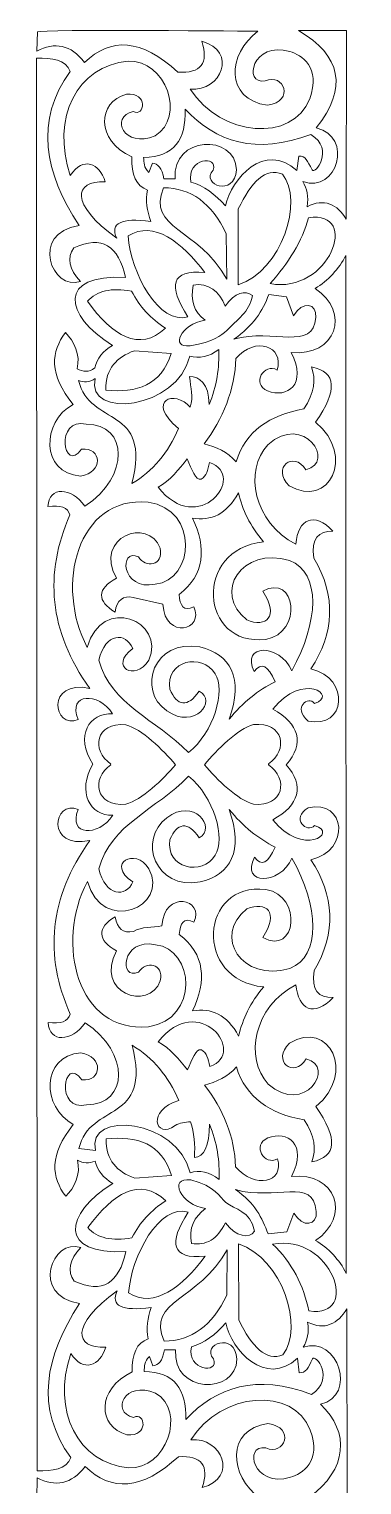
# Model space of a CAD drawing. Header units: centimetres. Extents: x -1.4 to 1.5, y -21.3 to 18.9.
# Drawn here: x -1.39 to 1.46, y 6.43 to 18.89 of the extents above; entities that cross this region are included whole.
import ezdxf

# ---------------------------------------------------------------- set-up
doc = ezdxf.new("R2010")
doc.units = ezdxf.units.CM
doc.header["$MEASUREMENT"] = 0
doc.layers.add('Layer 1', color=7, linetype='Continuous')

msp = doc.modelspace()

# ---------------------------------------------------------------- linework, layer by layer
at = {"layer": 'Layer 1', "color": 242, "lineweight": 9}
for points, knots in [([(-1.31717, 18.86797), (-1.31717, 18.86797), (-1.324, 18.70393), (-1.324, 18.70393), (-1.324, 18.70393), (-1.17093, 18.78436), (-1.03127, 18.76143), (-0.9152, 18.60691), (-0.9152, 18.60691), (-0.69125, 18.82458), (-0.42791, 18.81293), (-0.11709, 18.52366), (-0.11709, 18.52366), (0.08088, 18.51272), (0.1489, 18.60091), (0.08697, 18.78824), (0.08697, 18.78824), (0.39795, 18.70569), (0.25578, 18.35432), (-0.01031, 18.37972), (-0.01031, 18.37972), (0.24835, 17.96733), (0.86818, 17.91899), (1.01053, 18.29682), (1.01053, 18.29682), (1.11008, 18.56634), (0.93927, 18.67218), (0.84095, 18.7011), (0.84095, 18.7011), (0.5232, 18.79529), (0.43392, 18.41535), (0.62998, 18.44957), (0.62998, 18.44957), (0.7908, 18.52083), (0.88834, 18.27354), (0.64863, 18.24073), (0.64863, 18.24073), (0.28506, 18.29188), (0.30541, 18.68064), (0.56836, 18.87432), (0.56836, 18.87432), (0.56836, 18.87432), (-1.31615, 18.89266), (-1.31717, 18.86797)], [0, 0, 0, 0, 0.08333333, 0.08333333, 0.08333333, 0.08333333, 0.16666667, 0.16666667, 0.16666667, 0.16666667, 0.25, 0.25, 0.25, 0.25, 0.33333333, 0.33333333, 0.33333333, 0.33333333, 0.41666667, 0.41666667, 0.41666667, 0.41666667, 0.5, 0.5, 0.5, 0.5, 0.58333333, 0.58333333, 0.58333333, 0.58333333, 0.66666667, 0.66666667, 0.66666667, 0.66666667, 0.75, 0.75, 0.75, 0.75, 0.83333333, 0.83333333, 0.83333333, 0.83333333, 1, 1, 1, 1]), ([(0.91601, 18.87996), (1.27773, 18.66724), (1.34064, 18.39066), (1.06736, 18.04635), (1.06736, 18.04635), (1.38686, 17.97403), (1.25058, 17.48437), (0.95125, 17.58703), (0.95125, 17.58703), (0.98781, 17.52635), (1.00295, 17.46215), (0.98913, 17.37148), (0.98913, 17.37148), (1.13307, 17.44945), (1.24991, 17.38948), (1.32336, 17.266), (1.32336, 17.266), (1.32336, 17.266), (1.32494, 18.88031), (1.32494, 18.88031), (1.32494, 18.88031), (1.32494, 18.88031), (0.91601, 18.87996), (0.91601, 18.87996)], [0, 0, 0, 0, 0.14285714, 0.14285714, 0.14285714, 0.14285714, 0.28571429, 0.28571429, 0.28571429, 0.28571429, 0.42857143, 0.42857143, 0.42857143, 0.42857143, 0.57142857, 0.57142857, 0.57142857, 0.57142857, 0.71428571, 0.71428571, 0.71428571, 0.71428571, 1, 1, 1, 1]), ([(-1.32308, 12.60694), (-1.32308, 12.60694), (-1.32478, 18.64431), (-1.32478, 18.64431), (-1.32478, 18.64431), (-1.19481, 18.64466), (-1.07636, 18.63196), (-1.03736, 18.53106), (-1.03736, 18.53106), (-1.34284, 18.10773), (-1.2607, 17.66535), (-0.96129, 17.21203), (-0.96129, 17.21203), (-1.38876, 17.14324), (-1.19258, 16.64582), (-0.94984, 16.7319), (-0.94984, 16.7319), (-1.04936, 16.83773), (-1.06828, 16.93333), (-1.00653, 17.01906), (-1.00653, 17.01906), (-0.76561, 17.1323), (-0.62385, 17.03599), (-0.5642, 16.76612), (-0.5642, 16.76612), (-1.14483, 16.79928), (-1.0954, 16.44368), (-0.67728, 16.18389), (-0.67728, 16.18389), (-0.75546, 16.13729), (-0.80943, 16.06952), (-0.82685, 15.99262), (-0.82685, 15.99262), (-0.87755, 15.95116), (-0.92825, 15.95699), (-0.97896, 15.98429), (-0.97896, 15.98429), (-0.94762, 16.10032), (-1.00371, 16.22287), (-1.07802, 16.29343), (-1.07802, 16.29343), (-1.20214, 16.13203), (-1.22222, 15.93924), (-1.01363, 15.67727), (-1.01363, 15.67727), (-1.28287, 15.5352), (-1.29337, 15.09197), (-0.94911, 15.06488), (-0.94911, 15.06488), (-0.75271, 15.0937), (-0.76484, 15.31564), (-0.94164, 15.29553), (-0.94164, 15.29553), (-1.09682, 15.07624), (-1.17198, 15.57263), (-0.90002, 15.511), (-0.90002, 15.511), (-0.54095, 15.50741), (-0.52568, 15.06135), (-0.91116, 14.80788), (-0.91116, 14.80788), (-1.02932, 14.97207), (-1.21776, 14.98134), (-1.22863, 14.804), (-1.22863, 14.804), (-1.12029, 14.82041), (-1.05724, 14.79656), (-1.03963, 14.73232), (-1.03963, 14.73232), (-1.26104, 14.23204), (-1.22203, 13.7366), (-0.86892, 13.24684), (-0.86892, 13.24684), (-1.25157, 13.32876), (-1.18274, 12.8881), (-0.96966, 12.98011), (-0.96966, 12.98011), (-1.06164, 13.20934), (-0.79689, 13.21827), (-0.67462, 13.03059), (-0.67462, 13.03059), (-0.87194, 13.03976), (-1.00347, 12.84273), (-0.84299, 12.59833), (-0.84299, 12.59833), (-0.98301, 12.36331), (-0.86605, 12.15185), (-0.67422, 12.16099), (-0.67422, 12.16099), (-0.79645, 11.97317), (-1.06114, 11.98185), (-0.96937, 12.21116), (-0.96937, 12.21116), (-1.18251, 12.30302), (-1.25096, 11.86229), (-0.86838, 11.94456), (-0.86838, 11.94456), (-1.22111, 11.45438), (-1.25962, 10.95897), (-1.03784, 10.45891), (-1.03784, 10.45891), (-1.05544, 10.39474), (-1.11847, 10.37071), (-1.22681, 10.38701), (-1.22681, 10.38701), (-1.21576, 10.20974), (-1.02733, 10.21923), (-0.90927, 10.38345), (-0.90927, 10.38345), (-0.52368, 10.1303), (-0.53855, 9.68424), (-0.89761, 9.68036), (-0.89761, 9.68036), (-1.1695, 9.61849), (-1.09474, 10.11499), (-0.93937, 9.89573), (-0.93937, 9.89573), (-0.76255, 9.87573), (-0.75064, 10.09777), (-0.947, 10.12642), (-0.947, 10.12642), (-1.29135, 10.09908), (-1.28049, 9.65581), (-1.01108, 9.51399), (-1.01108, 9.51399), (-1.21941, 9.25184), (-1.1992, 9.05898), (-1.07502, 8.89776), (-1.07502, 8.89776), (-1.00066, 8.96846), (-0.94463, 9.09101), (-0.9762, 9.20704), (-0.9762, 9.20704), (-0.92692, 9.17991), (-0.87621, 9.17716), (-0.8241, 9.19879), (-0.8241, 9.19879), (-0.80648, 9.12188), (-0.75248, 9.05418), (-0.67436, 9.00762), (-0.67436, 9.00762), (-1.09215, 8.74748), (-1.14133, 8.3917), (-0.56069, 8.4256), (-0.56069, 8.4256), (-0.62017, 8.15559), (-0.76186, 8.05914), (-1.00291, 8.1721), (-1.00291, 8.1721), (-1.06464, 8.25768), (-1.04582, 8.35346), (-0.94638, 8.45943), (-0.94638, 8.45943), (-1.18919, 8.54534), (-1.38496, 8.04785), (-0.95742, 7.9793), (-0.95742, 7.9793), (-1.25651, 7.52577), (-1.33827, 7.08314), (-1.03251, 6.66009), (-1.03251, 6.66009), (-1.07129, 6.55899), (-1.18977, 6.54643), (-1.31977, 6.54657), (-1.31977, 6.54657), (-1.31977, 6.54657), (-1.32308, 12.60694), (-1.32308, 12.60694)], [0, 0, 0, 0, 0.02325581, 0.02325581, 0.02325581, 0.02325581, 0.04651163, 0.04651163, 0.04651163, 0.04651163, 0.06976744, 0.06976744, 0.06976744, 0.06976744, 0.09302326, 0.09302326, 0.09302326, 0.09302326, 0.11627907, 0.11627907, 0.11627907, 0.11627907, 0.13953488, 0.13953488, 0.13953488, 0.13953488, 0.1627907, 0.1627907, 0.1627907, 0.1627907, 0.18604651, 0.18604651, 0.18604651, 0.18604651, 0.20930233, 0.20930233, 0.20930233, 0.20930233, 0.23255814, 0.23255814, 0.23255814, 0.23255814, 0.25581395, 0.25581395, 0.25581395, 0.25581395, 0.27906977, 0.27906977, 0.27906977, 0.27906977, 0.30232558, 0.30232558, 0.30232558, 0.30232558, 0.3255814, 0.3255814, 0.3255814, 0.3255814, 0.34883721, 0.34883721, 0.34883721, 0.34883721, 0.37209302, 0.37209302, 0.37209302, 0.37209302, 0.39534884, 0.39534884, 0.39534884, 0.39534884, 0.41860465, 0.41860465, 0.41860465, 0.41860465, 0.44186047, 0.44186047, 0.44186047, 0.44186047, 0.46511628, 0.46511628, 0.46511628, 0.46511628, 0.48837209, 0.48837209, 0.48837209, 0.48837209, 0.51162791, 0.51162791, 0.51162791, 0.51162791, 0.53488372, 0.53488372, 0.53488372, 0.53488372, 0.55813953, 0.55813953, 0.55813953, 0.55813953, 0.58139535, 0.58139535, 0.58139535, 0.58139535, 0.60465116, 0.60465116, 0.60465116, 0.60465116, 0.62790698, 0.62790698, 0.62790698, 0.62790698, 0.65116279, 0.65116279, 0.65116279, 0.65116279, 0.6744186, 0.6744186, 0.6744186, 0.6744186, 0.69767442, 0.69767442, 0.69767442, 0.69767442, 0.72093023, 0.72093023, 0.72093023, 0.72093023, 0.74418605, 0.74418605, 0.74418605, 0.74418605, 0.76744186, 0.76744186, 0.76744186, 0.76744186, 0.79069767, 0.79069767, 0.79069767, 0.79069767, 0.81395349, 0.81395349, 0.81395349, 0.81395349, 0.8372093, 0.8372093, 0.8372093, 0.8372093, 0.86046512, 0.86046512, 0.86046512, 0.86046512, 0.88372093, 0.88372093, 0.88372093, 0.88372093, 0.90697674, 0.90697674, 0.90697674, 0.90697674, 0.93023256, 0.93023256, 0.93023256, 0.93023256, 0.95348837, 0.95348837, 0.95348837, 0.95348837, 1, 1, 1, 1]), ([(-0.50053, 18.18746), (-0.69835, 18.14089), (-0.58109, 17.86714), (-0.31145, 17.97967), (-0.31145, 17.97967), (-0.04736, 18.13489), (-0.21931, 18.63619), (-0.5423, 18.6182), (-0.5423, 18.6182), (-0.98013, 18.57869), (-1.20173, 18.13207), (-1.03704, 17.63889), (-1.03704, 17.63889), (-0.92749, 17.80681), (-0.78639, 17.74366), (-0.73846, 17.58633), (-0.73846, 17.58633), (-1.00491, 17.59303), (-1.04644, 17.39935), (-0.63989, 17.10231), (-0.63989, 17.10231), (-0.69922, 17.23108), (-0.60219, 17.27906), (-0.34896, 17.24625), (-0.34896, 17.24625), (-0.37991, 17.33585), (-0.395, 17.42511), (-0.37553, 17.51471), (-0.37553, 17.51471), (-0.47125, 17.54858), (-0.5167, 17.64312), (-0.51161, 17.79799), (-0.51161, 17.79799), (-0.8211, 17.94087), (-0.80731, 18.2686), (-0.55728, 18.33492), (-0.55728, 18.33492), (-0.3681, 18.35644), (-0.39817, 18.13454), (-0.50053, 18.18746)], [0, 0, 0, 0, 0.09090909, 0.09090909, 0.09090909, 0.09090909, 0.18181818, 0.18181818, 0.18181818, 0.18181818, 0.27272727, 0.27272727, 0.27272727, 0.27272727, 0.36363636, 0.36363636, 0.36363636, 0.36363636, 0.45454545, 0.45454545, 0.45454545, 0.45454545, 0.54545455, 0.54545455, 0.54545455, 0.54545455, 0.63636364, 0.63636364, 0.63636364, 0.63636364, 0.72727273, 0.72727273, 0.72727273, 0.72727273, 0.81818182, 0.81818182, 0.81818182, 0.81818182, 1, 1, 1, 1]), ([(-0.0545, 18.20651), (-0.0456, 17.94651), (-0.15218, 17.79552), (-0.40962, 17.79411), (-0.40962, 17.79411), (-0.40532, 17.75143), (-0.41162, 17.70874), (-0.36423, 17.66605), (-0.36423, 17.66605), (-0.36423, 17.66605), (-0.33409, 17.74508), (-0.33409, 17.74508), (-0.33409, 17.74508), (-0.288, 17.73978), (-0.25145, 17.70556), (-0.2357, 17.60926), (-0.2357, 17.60926), (-0.2357, 17.60926), (-0.14111, 17.60926), (-0.14111, 17.60926), (-0.14111, 17.60926), (-0.16808, 17.9832), (0.37428, 17.99766), (0.38427, 17.68898), (0.38427, 17.68898), (0.36959, 17.4498), (0.07491, 17.56093), (0.1838, 17.68475), (0.1838, 17.68475), (0.23669, 17.81951), (-0.04804, 17.78741), (-0.00514, 17.5828), (-0.00514, 17.5828), (0.10385, 17.55211), (0.201, 17.47979), (0.28979, 17.37889), (0.28979, 17.37889), (0.33882, 17.61208), (0.62595, 17.93452), (0.90209, 17.68158), (0.90209, 17.68158), (0.90209, 17.68158), (0.91714, 17.80611), (0.91714, 17.80611), (0.91714, 17.80611), (0.97772, 17.80822), (0.99038, 17.76624), (1.03076, 17.68793), (1.03076, 17.68793), (1.05595, 17.63889), (1.22709, 17.86114), (1.02136, 17.99131), (1.02136, 17.99131), (0.55179, 17.8121), (0.20766, 17.92605), (-0.0545, 18.20651)], [0, 0, 0, 0, 0.06666667, 0.06666667, 0.06666667, 0.06666667, 0.13333333, 0.13333333, 0.13333333, 0.13333333, 0.2, 0.2, 0.2, 0.2, 0.26666667, 0.26666667, 0.26666667, 0.26666667, 0.33333333, 0.33333333, 0.33333333, 0.33333333, 0.4, 0.4, 0.4, 0.4, 0.46666667, 0.46666667, 0.46666667, 0.46666667, 0.53333333, 0.53333333, 0.53333333, 0.53333333, 0.6, 0.6, 0.6, 0.6, 0.66666667, 0.66666667, 0.66666667, 0.66666667, 0.73333333, 0.73333333, 0.73333333, 0.73333333, 0.8, 0.8, 0.8, 0.8, 0.86666667, 0.86666667, 0.86666667, 0.86666667, 1, 1, 1, 1]), ([(0.39948, 17.35243), (0.51164, 17.58456), (0.63478, 17.71156), (0.77736, 17.65124), (0.77736, 17.65124), (0.96238, 17.42264), (0.77169, 16.82538), (0.39974, 16.70226), (0.39974, 16.70226), (0.39974, 16.70226), (0.39948, 17.35243), (0.39948, 17.35243)], [0, 0, 0, 0, 0.25, 0.25, 0.25, 0.25, 0.5, 0.5, 0.5, 0.5, 1, 1, 1, 1]), ([(-0.23945, 17.53376), (-0.38673, 17.17816), (0.05556, 17.19686), (0.30153, 16.7513), (0.30153, 16.7513), (0.30153, 16.7513), (0.29752, 17.14077), (0.29752, 17.14077), (0.29752, 17.14077), (0.17391, 17.40253), (-0.00503, 17.53376), (-0.23945, 17.53376)], [0, 0, 0, 0, 0.25, 0.25, 0.25, 0.25, 0.5, 0.5, 0.5, 0.5, 1, 1, 1, 1]), ([(0.67192, 16.71391), (1.17467, 16.61689), (1.45284, 17.34644), (1.00049, 17.27694), (1.00049, 17.27694), (0.94644, 17.07762), (0.82866, 16.88677), (0.67192, 16.71391)], [0, 0, 0, 0, 0.33333333, 0.33333333, 0.33333333, 0.33333333, 1, 1, 1, 1]), ([(-0.54164, 17.12136), (-0.52079, 16.80245), (-0.27486, 16.35414), (-0.03102, 16.42992), (-0.03102, 16.42992), (-0.20351, 16.69662), (-0.17648, 16.8335), (0.11243, 16.8081), (0.11243, 16.8081), (-0.0801, 17.06739), (-0.32541, 17.26142), (-0.54164, 17.12136)], [0, 0, 0, 0, 0.25, 0.25, 0.25, 0.25, 0.5, 0.5, 0.5, 0.5, 1, 1, 1, 1]), ([(1.32035, 16.95521), (1.26195, 16.83985), (1.16623, 16.73754), (1.05747, 16.67228), (1.05747, 16.67228), (1.36423, 16.46873), (1.23617, 16.08448), (0.85353, 16.12413), (0.85353, 16.12413), (0.99161, 15.84724), (0.81779, 15.72817), (0.64959, 15.7951), (0.64959, 15.7951), (0.50971, 15.85556), (0.62052, 16.03964), (0.73268, 15.97275), (0.73268, 15.97275), (0.79298, 16.17691), (0.54708, 16.26747), (0.37953, 16.07079), (0.37953, 16.07079), (0.37203, 15.81206), (0.26732, 15.5497), (0.10854, 15.34128), (0.10854, 15.34128), (0.20865, 15.31616), (0.31148, 15.27207), (0.38151, 15.18648), (0.38151, 15.18648), (0.46166, 15.45015), (0.66759, 15.58816), (0.95956, 15.64019), (0.95956, 15.64019), (1.05567, 15.77802), (1.06197, 15.89377), (1.02748, 15.99942), (1.02748, 15.99942), (1.24048, 15.95787), (1.25188, 15.80046), (1.06168, 15.52695), (1.06168, 15.52695), (1.40734, 15.2369), (1.17632, 14.78132), (0.83515, 14.98247), (0.83515, 14.98247), (0.68072, 15.13579), (0.87007, 15.29045), (0.97874, 15.11861), (0.97874, 15.11861), (1.23835, 15.18179), (0.96128, 15.61126), (0.65354, 15.33402), (0.65354, 15.33402), (0.44574, 15.11371), (0.53159, 14.66455), (0.89195, 14.48357), (0.89195, 14.48357), (0.90993, 14.6969), (1.04786, 14.76566), (1.20951, 14.59329), (1.20951, 14.59329), (1.08443, 14.59667), (1.02088, 14.53046), (1.04705, 14.36268), (1.04705, 14.36268), (1.24112, 14.03611), (1.2201, 13.72048), (1.02105, 13.41385), (1.02105, 13.41385), (1.36437, 13.33369), (1.31793, 12.89452), (0.99857, 12.96786), (0.99857, 12.96786), (0.85862, 13.08643), (1.00105, 13.18539), (1.05129, 13.11903), (1.05129, 13.11903), (1.26285, 13.18535), (0.94662, 13.39275), (0.69606, 13.06982), (0.69606, 13.06982), (0.91879, 12.94684), (0.97269, 12.77659), (0.80939, 12.59374), (0.80939, 12.59374), (0.97286, 12.41104), (0.91912, 12.24598), (0.69646, 12.12293), (0.69646, 12.12293), (0.94728, 11.80013), (1.26328, 12.00774), (1.0518, 12.07389), (1.0518, 12.07389), (0.98942, 12.00012), (0.84174, 12.13358), (0.9989, 12.22509), (0.9989, 12.22509), (1.31823, 12.29857), (1.36503, 11.85947), (1.02165, 11.779), (1.02165, 11.779), (1.22107, 11.47265), (1.24236, 11.15699), (1.04852, 10.83028), (1.04852, 10.83028), (1.02252, 10.66239), (1.08609, 10.59625), (1.21112, 10.59981), (1.21112, 10.59981), (1.04962, 10.42726), (0.91167, 10.49595), (0.89359, 10.7092), (0.89359, 10.7092), (0.53333, 10.52798), (0.44788, 10.07872), (0.65584, 9.85869), (0.65584, 9.85869), (0.96383, 9.58162), (1.24044, 10.01127), (0.98086, 10.07428), (0.98086, 10.07428), (0.8723, 9.90237), (0.68282, 10.05695), (0.83716, 10.21031), (0.83716, 10.21031), (1.17818, 10.41167), (1.40954, 9.95638), (1.06412, 9.66593), (1.06412, 9.66593), (1.25459, 9.39267), (1.24322, 9.23519), (1.03029, 9.1936), (1.03029, 9.1936), (1.06474, 9.29915), (1.05832, 9.41497), (0.96212, 9.55266), (0.96212, 9.55266), (0.67007, 9.60441), (0.46403, 9.74235), (0.38362, 10.00591), (0.38362, 10.00591), (0.31371, 9.92032), (0.21098, 9.87616), (0.11085, 9.8509), (0.11085, 9.8509), (0.26978, 9.64255), (0.36875, 9.41042), (0.37643, 9.15166), (0.37643, 9.15166), (0.54412, 8.95519), (0.79601, 9.0158), (0.7355, 9.21992), (0.7355, 9.21992), (0.62337, 9.153), (0.51235, 9.33693), (0.65217, 9.39754), (0.65217, 9.39754), (0.82037, 9.46464), (0.99432, 9.34561), (0.85648, 9.06865), (0.85648, 9.06865), (1.23905, 9.10858), (1.36743, 8.72434), (1.06083, 8.52068), (1.06083, 8.52068), (1.16968, 8.4557), (1.26544, 8.35335), (1.32395, 8.23786), (1.32395, 8.23786), (1.32395, 8.23786), (1.32035, 16.95521), (1.32035, 16.95521)], [0, 0, 0, 0, 0.02272727, 0.02272727, 0.02272727, 0.02272727, 0.04545455, 0.04545455, 0.04545455, 0.04545455, 0.06818182, 0.06818182, 0.06818182, 0.06818182, 0.09090909, 0.09090909, 0.09090909, 0.09090909, 0.11363636, 0.11363636, 0.11363636, 0.11363636, 0.13636364, 0.13636364, 0.13636364, 0.13636364, 0.15909091, 0.15909091, 0.15909091, 0.15909091, 0.18181818, 0.18181818, 0.18181818, 0.18181818, 0.20454545, 0.20454545, 0.20454545, 0.20454545, 0.22727273, 0.22727273, 0.22727273, 0.22727273, 0.25, 0.25, 0.25, 0.25, 0.27272727, 0.27272727, 0.27272727, 0.27272727, 0.29545455, 0.29545455, 0.29545455, 0.29545455, 0.31818182, 0.31818182, 0.31818182, 0.31818182, 0.34090909, 0.34090909, 0.34090909, 0.34090909, 0.36363636, 0.36363636, 0.36363636, 0.36363636, 0.38636364, 0.38636364, 0.38636364, 0.38636364, 0.40909091, 0.40909091, 0.40909091, 0.40909091, 0.43181818, 0.43181818, 0.43181818, 0.43181818, 0.45454545, 0.45454545, 0.45454545, 0.45454545, 0.47727273, 0.47727273, 0.47727273, 0.47727273, 0.5, 0.5, 0.5, 0.5, 0.52272727, 0.52272727, 0.52272727, 0.52272727, 0.54545455, 0.54545455, 0.54545455, 0.54545455, 0.56818182, 0.56818182, 0.56818182, 0.56818182, 0.59090909, 0.59090909, 0.59090909, 0.59090909, 0.61363636, 0.61363636, 0.61363636, 0.61363636, 0.63636364, 0.63636364, 0.63636364, 0.63636364, 0.65909091, 0.65909091, 0.65909091, 0.65909091, 0.68181818, 0.68181818, 0.68181818, 0.68181818, 0.70454545, 0.70454545, 0.70454545, 0.70454545, 0.72727273, 0.72727273, 0.72727273, 0.72727273, 0.75, 0.75, 0.75, 0.75, 0.77272727, 0.77272727, 0.77272727, 0.77272727, 0.79545455, 0.79545455, 0.79545455, 0.79545455, 0.81818182, 0.81818182, 0.81818182, 0.81818182, 0.84090909, 0.84090909, 0.84090909, 0.84090909, 0.86363636, 0.86363636, 0.86363636, 0.86363636, 0.88636364, 0.88636364, 0.88636364, 0.88636364, 0.90909091, 0.90909091, 0.90909091, 0.90909091, 0.93181818, 0.93181818, 0.93181818, 0.93181818, 0.95454545, 0.95454545, 0.95454545, 0.95454545, 1, 1, 1, 1]), ([(0.01426, 16.70085), (-0.00835, 16.56856), (0.01807, 16.47155), (0.11634, 16.39958), (0.11634, 16.39958), (-0.09406, 16.36808), (-0.18504, 16.15627), (-0.01255, 16.18192), (-0.01255, 16.18192), (0.196, 16.21278), (0.24938, 16.26912), (0.30266, 16.31311), (0.30266, 16.31311), (0.38653, 16.40311), (0.49608, 16.46731), (0.52173, 16.61054), (0.52173, 16.61054), (0.4575, 16.65852), (0.37585, 16.64053), (0.28641, 16.52058), (0.28641, 16.52058), (0.24316, 16.64758), (0.14151, 16.72237), (0.01426, 16.70085)], [0, 0, 0, 0, 0.14285714, 0.14285714, 0.14285714, 0.14285714, 0.28571429, 0.28571429, 0.28571429, 0.28571429, 0.42857143, 0.42857143, 0.42857143, 0.42857143, 0.57142857, 0.57142857, 0.57142857, 0.57142857, 0.71428571, 0.71428571, 0.71428571, 0.71428571, 1, 1, 1, 1]), ([(-0.22141, 16.33149), (-0.34878, 16.41228), (-0.44582, 16.51811), (-0.51264, 16.64899), (-0.51264, 16.64899), (-0.68402, 16.68039), (-0.81007, 16.65146), (-0.89064, 16.56186), (-0.89064, 16.56186), (-0.67189, 16.26457), (-0.45009, 16.1247), (-0.22141, 16.33149)], [0, 0, 0, 0, 0.25, 0.25, 0.25, 0.25, 0.5, 0.5, 0.5, 0.5, 1, 1, 1, 1]), ([(0.66084, 16.61971), (0.61108, 16.48248), (0.52651, 16.35069), (0.36216, 16.23723), (0.36216, 16.23723), (0.69678, 16.3353), (1.04333, 16.12727), (1.06204, 16.42428), (1.06204, 16.42428), (1.07836, 16.54422), (0.94667, 16.57138), (0.87234, 16.43768), (0.87234, 16.43768), (0.87234, 16.43768), (0.81184, 16.60031), (0.81184, 16.60031), (0.81184, 16.60031), (0.81184, 16.60031), (0.66084, 16.61971), (0.66084, 16.61971)], [0, 0, 0, 0, 0.16666667, 0.16666667, 0.16666667, 0.16666667, 0.33333333, 0.33333333, 0.33333333, 0.33333333, 0.5, 0.5, 0.5, 0.5, 0.66666667, 0.66666667, 0.66666667, 0.66666667, 1, 1, 1, 1]), ([(-0.9665, 15.88509), (-0.87187, 15.48081), (-0.33694, 15.67752), (-0.51054, 15.00089), (-0.51054, 15.00089), (-0.33026, 15.10644), (-0.19958, 15.2672), (-0.11009, 15.47347), (-0.11009, 15.47347), (-0.40291, 15.71424), (-0.1382, 15.8097), (-0.0118, 15.65501), (-0.0118, 15.65501), (0.0222, 15.75142), (-0.01018, 15.81196), (-0.01639, 15.91836), (-0.01639, 15.91836), (0.06674, 15.91846), (0.14815, 15.8592), (0.15078, 15.67769), (0.15078, 15.67769), (0.21582, 15.83147), (0.23909, 15.99653), (0.23367, 16.15024), (0.23367, 16.15024), (0.15051, 16.086), (0.0673, 16.06702), (-0.01585, 16.09344), (-0.01585, 16.09344), (-0.11516, 15.63363), (-0.90988, 15.55062), (-0.82313, 15.90107), (-0.82313, 15.90107), (-0.87413, 15.8635), (-0.9212, 15.86537), (-0.9665, 15.88509)], [0, 0, 0, 0, 0.1, 0.1, 0.1, 0.1, 0.2, 0.2, 0.2, 0.2, 0.3, 0.3, 0.3, 0.3, 0.4, 0.4, 0.4, 0.4, 0.5, 0.5, 0.5, 0.5, 0.6, 0.6, 0.6, 0.6, 0.7, 0.7, 0.7, 0.7, 0.8, 0.8, 0.8, 0.8, 1, 1, 1, 1]), ([(-0.48834, 16.1386), (-0.63642, 16.08377), (-0.73714, 15.98799), (-0.73404, 15.80212), (-0.73404, 15.80212), (-0.46801, 15.77446), (-0.25885, 15.84149), (-0.17457, 16.11612), (-0.17457, 16.11612), (-0.17457, 16.11612), (-0.48834, 16.1386), (-0.48834, 16.1386)], [0, 0, 0, 0, 0.25, 0.25, 0.25, 0.25, 0.5, 0.5, 0.5, 0.5, 1, 1, 1, 1]), ([(-0.03659, 15.21167), (-0.10565, 15.12535), (-0.18482, 15.02491), (-0.28594, 14.97069), (-0.28594, 14.97069), (0.05526, 14.5325), (0.48342, 15.06657), (0.15466, 15.18253), (0.15466, 15.18253), (0.13829, 15.11325), (0.12944, 15.06788), (0.08285, 15.03885), (0.08285, 15.03885), (0.03131, 15.02629), (0.00503, 15.12344), (-0.03659, 15.21167)], [0, 0, 0, 0, 0.2, 0.2, 0.2, 0.2, 0.4, 0.4, 0.4, 0.4, 0.6, 0.6, 0.6, 0.6, 1, 1, 1, 1]), ([(0.4005, 14.92179), (0.30164, 14.7375), (0.16685, 14.67891), (0.0075, 14.70625), (0.0075, 14.70625), (0.13039, 14.44576), (0.11414, 14.22213), (-0.10568, 14.0522), (-0.10568, 14.0522), (-0.09936, 13.95522), (-0.06781, 13.90234), (0.01906, 13.9464), (0.01906, 13.9464), (0.11627, 13.74736), (-0.22518, 13.65525), (-0.24546, 13.96905), (-0.24546, 13.96905), (-0.24546, 13.96905), (-0.49878, 14.02563), (-0.49878, 14.02563), (-0.49878, 14.02563), (-0.5858, 14.04451), (-0.63738, 14.00288), (-0.65374, 13.90079), (-0.65374, 13.90079), (-0.81118, 13.99272), (-0.80756, 14.10106), (-0.64243, 14.19186), (-0.64243, 14.19186), (-0.83916, 14.54965), (-0.36681, 14.71489), (-0.2684, 14.44907), (-0.2684, 14.44907), (-0.23812, 14.29286), (-0.39432, 14.27893), (-0.45357, 14.37337), (-0.45357, 14.37337), (-0.62217, 14.45493), (-0.60501, 14.07883), (-0.30984, 14.13909), (-0.30984, 14.13909), (0.02311, 14.17518), (0.06887, 14.77617), (-0.37065, 14.84214), (-0.37065, 14.84214), (-0.97938, 14.89809), (-1.17049, 14.12307), (-0.89175, 13.59828), (-0.89175, 13.59828), (-0.7709, 14.05523), (-0.21365, 13.8236), (-0.3663, 13.48888), (-0.3663, 13.48888), (-0.48048, 13.30177), (-0.71214, 13.43159), (-0.50272, 13.59006), (-0.50272, 13.59006), (-0.56072, 13.72866), (-0.73682, 13.72687), (-0.79339, 13.48871), (-0.79339, 13.48871), (-0.68742, 13.10404), (-0.30635, 12.98631), (-0.02654, 12.69781), (-0.02654, 12.69781), (0.19229, 12.8669), (0.29438, 13.23573), (0.20081, 13.37197), (0.20081, 13.37197), (0.09329, 13.55393), (-0.22608, 13.48955), (-0.18474, 13.2395), (-0.18474, 13.2395), (-0.12416, 13.09458), (-0.03347, 13.07828), (0.06474, 13.22444), (0.06474, 13.22444), (0.22543, 13.14323), (0.03004, 12.88849), (-0.2111, 13.05426), (-0.2111, 13.05426), (-0.47081, 13.23372), (-0.32487, 13.6748), (0.0722, 13.60248), (0.0722, 13.60248), (0.33372, 13.54092), (0.44844, 13.33687), (0.32187, 12.98261), (0.32187, 12.98261), (0.43745, 13.12584), (0.56909, 13.2315), (0.71494, 13.30413), (0.71494, 13.30413), (0.65563, 13.44401), (0.59632, 13.47294), (0.5371, 13.39095), (0.5371, 13.39095), (0.41552, 13.62978), (0.75317, 13.63624), (0.85846, 13.39868), (0.85846, 13.39868), (1.08825, 13.81305), (1.10946, 14.23568), (0.83927, 14.3437), (0.83927, 14.3437), (0.42664, 14.46421), (0.17697, 14.06529), (0.47271, 13.83326), (0.47271, 13.83326), (0.63628, 13.76708), (0.75401, 13.85669), (0.60875, 14.07897), (0.60875, 14.07897), (0.89465, 14.23917), (0.95414, 13.72256), (0.63543, 13.66696), (0.63543, 13.66696), (0.07078, 13.60054), (0.01119, 14.44099), (0.61612, 14.50234), (0.61612, 14.50234), (0.49881, 14.6365), (0.43707, 14.77758), (0.4005, 14.92179)], [0, 0, 0, 0, 0.03125, 0.03125, 0.03125, 0.03125, 0.0625, 0.0625, 0.0625, 0.0625, 0.09375, 0.09375, 0.09375, 0.09375, 0.125, 0.125, 0.125, 0.125, 0.15625, 0.15625, 0.15625, 0.15625, 0.1875, 0.1875, 0.1875, 0.1875, 0.21875, 0.21875, 0.21875, 0.21875, 0.25, 0.25, 0.25, 0.25, 0.28125, 0.28125, 0.28125, 0.28125, 0.3125, 0.3125, 0.3125, 0.3125, 0.34375, 0.34375, 0.34375, 0.34375, 0.375, 0.375, 0.375, 0.375, 0.40625, 0.40625, 0.40625, 0.40625, 0.4375, 0.4375, 0.4375, 0.4375, 0.46875, 0.46875, 0.46875, 0.46875, 0.5, 0.5, 0.5, 0.5, 0.53125, 0.53125, 0.53125, 0.53125, 0.5625, 0.5625, 0.5625, 0.5625, 0.59375, 0.59375, 0.59375, 0.59375, 0.625, 0.625, 0.625, 0.625, 0.65625, 0.65625, 0.65625, 0.65625, 0.6875, 0.6875, 0.6875, 0.6875, 0.71875, 0.71875, 0.71875, 0.71875, 0.75, 0.75, 0.75, 0.75, 0.78125, 0.78125, 0.78125, 0.78125, 0.8125, 0.8125, 0.8125, 0.8125, 0.84375, 0.84375, 0.84375, 0.84375, 0.875, 0.875, 0.875, 0.875, 0.90625, 0.90625, 0.90625, 0.90625, 0.9375, 0.9375, 0.9375, 0.9375, 1, 1, 1, 1]), ([(-0.13692, 12.59336), (-0.24412, 12.72131), (-0.4273, 12.90024), (-0.56152, 12.93597), (-0.56152, 12.93597), (-0.82285, 12.96106), (-0.86243, 12.71542), (-0.68989, 12.59956), (-0.68989, 12.59956), (-0.68989, 12.59956), (-0.69201, 12.59314), (-0.69201, 12.59314), (-0.69201, 12.59314), (-0.69201, 12.59314), (-0.68991, 12.59201), (-0.68991, 12.59201), (-0.68991, 12.59201), (-0.86236, 12.47599), (-0.82255, 12.23024), (-0.56126, 12.25561), (-0.56126, 12.25561), (-0.42714, 12.29148), (-0.24394, 12.46533), (-0.13692, 12.59336)], [0, 0, 0, 0, 0.14285714, 0.14285714, 0.14285714, 0.14285714, 0.28571429, 0.28571429, 0.28571429, 0.28571429, 0.42857143, 0.42857143, 0.42857143, 0.42857143, 0.57142857, 0.57142857, 0.57142857, 0.57142857, 0.71428571, 0.71428571, 0.71428571, 0.71428571, 1, 1, 1, 1]), ([(0.66228, 12.59893), (0.66228, 12.59893), (0.66184, 12.59921), (0.66184, 12.59921), (0.66184, 12.59921), (0.66073, 12.59985), (0.65957, 12.60041), (0.65845, 12.60105), (0.65845, 12.60105), (0.83089, 12.71704), (0.79116, 12.96268), (0.52984, 12.93738), (0.52984, 12.93738), (0.3954, 12.9014), (0.2178, 12.72166), (0.1112, 12.59346), (0.1112, 12.59346), (0.21791, 12.4654), (0.39562, 12.29099), (0.53006, 12.25518), (0.53006, 12.25518), (0.79145, 12.23006), (0.83097, 12.47577), (0.65844, 12.59159), (0.65844, 12.59159), (0.65844, 12.59159), (0.6607, 12.59745), (0.66183, 12.59918), (0.66183, 12.59918), (0.66183, 12.59918), (0.66233, 12.59967), (0.66233, 12.59967)], [0, 0, 0, 0, 0.11111111, 0.11111111, 0.11111111, 0.11111111, 0.22222222, 0.22222222, 0.22222222, 0.22222222, 0.33333333, 0.33333333, 0.33333333, 0.33333333, 0.44444444, 0.44444444, 0.44444444, 0.44444444, 0.55555556, 0.55555556, 0.55555556, 0.55555556, 0.66666667, 0.66666667, 0.66666667, 0.66666667, 0.77777778, 0.77777778, 0.77777778, 0.77777778, 1, 1, 1, 1]), ([(0.40241, 10.27056), (0.30343, 10.45482), (0.16859, 10.51331), (0.00915, 10.48586), (0.00915, 10.48586), (0.13196, 10.74642), (0.11549, 10.97005), (-0.10448, 11.13984), (-0.10448, 11.13984), (-0.09824, 11.23678), (-0.06678, 11.28977), (0.02023, 11.2456), (0.02023, 11.2456), (0.11713, 11.44485), (-0.23358, 11.52733), (-0.25367, 11.21357), (-0.25367, 11.21357), (-0.33496, 11.19773), (-0.42558, 11.20973), (-0.4976, 11.16602), (-0.4976, 11.16602), (-0.58448, 11.14711), (-0.63624, 11.18866), (-0.65262, 11.29072), (-0.65262, 11.29072), (-0.81011, 11.19868), (-0.80629, 11.09031), (-0.64123, 10.99968), (-0.64123, 10.99968), (-0.83761, 10.64172), (-0.36503, 10.4769), (-0.26695, 10.74275), (-0.26695, 10.74275), (-0.23669, 10.89907), (-0.39292, 10.91279), (-0.45208, 10.81825), (-0.45208, 10.81825), (-0.62064, 10.73672), (-0.60368, 11.11268), (-0.30858, 11.05267), (-0.30858, 11.05267), (0.02443, 11.0169), (0.07064, 10.41594), (-0.36875, 10.34965), (-0.36875, 10.34965), (-0.9774, 10.29321), (-1.16921, 11.06805), (-0.89092, 11.59305), (-0.89092, 11.59305), (-0.76086, 11.13624), (-0.18719, 11.3743), (-0.36551, 11.70284), (-0.36551, 11.70284), (-0.47772, 11.89013), (-0.74024, 11.74821), (-0.5019, 11.59115), (-0.5019, 11.59115), (-0.5598, 11.45254), (-0.7359, 11.46457), (-0.79266, 11.70263), (-0.79266, 11.70263), (-0.68701, 12.08751), (-0.30606, 12.20548), (-0.02646, 12.49422), (-0.02646, 12.49422), (0.1926, 12.32531), (0.29489, 11.95656), (0.20143, 11.82028), (0.20143, 11.82028), (0.09412, 11.63814), (-0.22538, 11.70231), (-0.18423, 11.95243), (-0.18423, 11.95243), (-0.12376, 12.09735), (-0.03306, 12.11379), (0.06526, 11.9676), (0.06526, 11.9676), (0.22021, 12.05473), (0.01475, 12.31918), (-0.21077, 12.1376), (-0.21077, 12.1376), (-0.46019, 11.95793), (-0.31389, 11.517), (0.07298, 11.5896), (0.07298, 11.5896), (0.33447, 11.65147), (0.44906, 11.85566), (0.32219, 12.20971), (0.32219, 12.20971), (0.43786, 12.06662), (0.5696, 11.961), (0.71549, 11.88854), (0.71549, 11.88854), (0.65629, 11.7487), (0.59713, 11.7197), (0.53782, 11.80151), (0.53782, 11.80151), (0.41629, 11.56268), (0.75395, 11.55647), (0.85918, 11.7941), (0.85918, 11.7941), (1.08924, 11.38001), (1.11084, 10.95728), (0.84063, 10.84912), (0.84063, 10.84912), (0.42816, 10.72822), (0.17825, 11.12696), (0.47381, 11.35923), (0.47381, 11.35923), (0.63722, 11.42534), (0.755, 11.33602), (0.60996, 11.11359), (0.60996, 11.11359), (0.89603, 10.95375), (0.95504, 11.47036), (0.63621, 11.52567), (0.63621, 11.52567), (0.07159, 11.59154), (0.01272, 10.75111), (0.61765, 10.69023), (0.61765, 10.69023), (0.50056, 10.55603), (0.43886, 10.41488), (0.40241, 10.27056)], [0, 0, 0, 0, 0.03125, 0.03125, 0.03125, 0.03125, 0.0625, 0.0625, 0.0625, 0.0625, 0.09375, 0.09375, 0.09375, 0.09375, 0.125, 0.125, 0.125, 0.125, 0.15625, 0.15625, 0.15625, 0.15625, 0.1875, 0.1875, 0.1875, 0.1875, 0.21875, 0.21875, 0.21875, 0.21875, 0.25, 0.25, 0.25, 0.25, 0.28125, 0.28125, 0.28125, 0.28125, 0.3125, 0.3125, 0.3125, 0.3125, 0.34375, 0.34375, 0.34375, 0.34375, 0.375, 0.375, 0.375, 0.375, 0.40625, 0.40625, 0.40625, 0.40625, 0.4375, 0.4375, 0.4375, 0.4375, 0.46875, 0.46875, 0.46875, 0.46875, 0.5, 0.5, 0.5, 0.5, 0.53125, 0.53125, 0.53125, 0.53125, 0.5625, 0.5625, 0.5625, 0.5625, 0.59375, 0.59375, 0.59375, 0.59375, 0.625, 0.625, 0.625, 0.625, 0.65625, 0.65625, 0.65625, 0.65625, 0.6875, 0.6875, 0.6875, 0.6875, 0.71875, 0.71875, 0.71875, 0.71875, 0.75, 0.75, 0.75, 0.75, 0.78125, 0.78125, 0.78125, 0.78125, 0.8125, 0.8125, 0.8125, 0.8125, 0.84375, 0.84375, 0.84375, 0.84375, 0.875, 0.875, 0.875, 0.875, 0.90625, 0.90625, 0.90625, 0.90625, 0.9375, 0.9375, 0.9375, 0.9375, 1, 1, 1, 1]), ([(-0.03441, 9.98037), (-0.10357, 10.06666), (-0.18276, 10.16699), (-0.28397, 10.2211), (-0.28397, 10.2211), (0.05683, 10.65957), (0.48547, 10.12578), (0.15686, 10.00965), (0.15686, 10.00965), (0.14035, 10.07893), (0.13162, 10.12426), (0.08493, 10.15326), (0.08493, 10.15326), (0.03331, 10.16582), (0.00718, 10.0686), (-0.03441, 9.98037)], [0, 0, 0, 0, 0.2, 0.2, 0.2, 0.2, 0.4, 0.4, 0.4, 0.4, 0.6, 0.6, 0.6, 0.6, 1, 1, 1, 1]), ([(-0.96376, 9.3061), (-0.86944, 9.71063), (-0.33435, 9.51424), (-0.50858, 10.19087), (-0.50858, 10.19087), (-0.32818, 10.08539), (-0.19733, 9.92473), (-0.10768, 9.71846), (-0.10768, 9.71846), (-0.38884, 9.63814), (-0.30851, 9.38142), (-0.14111, 9.50327), (-0.14111, 9.50327), (-0.10038, 9.53283), (-0.05246, 9.52814), (-0.0093, 9.53703), (-0.0093, 9.53703), (0.02475, 9.44069), (0.03106, 9.33739), (0.02486, 9.23092), (0.02486, 9.23092), (0.10801, 9.23092), (0.15084, 9.33305), (0.15328, 9.51445), (0.15328, 9.51445), (0.21854, 9.36082), (0.24186, 9.19572), (0.23662, 9.04198), (0.23662, 9.04198), (0.15339, 9.10622), (0.07024, 9.12509), (-0.01291, 9.09856), (-0.01291, 9.09856), (-0.11258, 9.55844), (-0.90741, 9.64061), (-0.8204, 9.29037), (-0.8204, 9.29037), (-0.8204, 9.29037), (-0.96376, 9.3061), (-0.96376, 9.3061)], [0, 0, 0, 0, 0.09090909, 0.09090909, 0.09090909, 0.09090909, 0.18181818, 0.18181818, 0.18181818, 0.18181818, 0.27272727, 0.27272727, 0.27272727, 0.27272727, 0.36363636, 0.36363636, 0.36363636, 0.36363636, 0.45454545, 0.45454545, 0.45454545, 0.45454545, 0.54545455, 0.54545455, 0.54545455, 0.54545455, 0.63636364, 0.63636364, 0.63636364, 0.63636364, 0.72727273, 0.72727273, 0.72727273, 0.72727273, 0.81818182, 0.81818182, 0.81818182, 0.81818182, 1, 1, 1, 1]), ([(-0.48541, 9.05305), (-0.63347, 9.10773), (-0.73427, 9.20344), (-0.73124, 9.38936), (-0.73124, 9.38936), (-0.46535, 9.41726), (-0.25615, 9.35048), (-0.17163, 9.07584), (-0.17163, 9.07584), (-0.17163, 9.07584), (-0.48541, 9.05305), (-0.48541, 9.05305)], [0, 0, 0, 0, 0.25, 0.25, 0.25, 0.25, 0.5, 0.5, 0.5, 0.5, 1, 1, 1, 1]), ([(-0.21835, 8.8604), (-0.34564, 8.77969), (-0.44257, 8.67375), (-0.50924, 8.54273), (-0.50924, 8.54273), (-0.68065, 8.51112), (-0.80666, 8.54008), (-0.88729, 8.62944), (-0.88729, 8.62944), (-0.6689, 8.92708), (-0.44712, 9.06695), (-0.21835, 8.8604)], [0, 0, 0, 0, 0.25, 0.25, 0.25, 0.25, 0.5, 0.5, 0.5, 0.5, 1, 1, 1, 1]), ([(-0.00134, 8.4938), (-0.02409, 8.62609), (0.02121, 8.7206), (0.11953, 8.79249), (0.11953, 8.79249), (-0.09093, 8.82385), (-0.20569, 9.06575), (-0.00536, 9.03817), (-0.00536, 9.03817), (0.20662, 8.98525), (0.23818, 8.89138), (0.29252, 8.84562), (0.29252, 8.84562), (0.36843, 8.78194), (0.50476, 8.77729), (0.53917, 8.59984), (0.53917, 8.59984), (0.49641, 8.52805), (0.37924, 8.55197), (0.28965, 8.6716), (0.28965, 8.6716), (0.22295, 8.53175), (0.12598, 8.47242), (-0.00134, 8.4938)], [0, 0, 0, 0, 0.14285714, 0.14285714, 0.14285714, 0.14285714, 0.28571429, 0.28571429, 0.28571429, 0.28571429, 0.42857143, 0.42857143, 0.42857143, 0.42857143, 0.57142857, 0.57142857, 0.57142857, 0.57142857, 0.71428571, 0.71428571, 0.71428571, 0.71428571, 1, 1, 1, 1]), ([(0.65486, 8.57546), (0.60506, 8.71284), (0.54165, 8.84178), (0.37717, 8.95509), (0.37717, 8.95509), (0.71191, 8.8574), (1.04629, 9.06565), (1.06524, 8.76864), (1.06524, 8.76864), (1.08161, 8.64891), (0.94987, 8.6214), (0.87548, 8.75496), (0.87548, 8.75496), (0.87548, 8.75496), (0.81514, 8.59243), (0.81514, 8.59243), (0.81514, 8.59243), (0.81514, 8.59243), (0.65486, 8.57546), (0.65486, 8.57546)], [0, 0, 0, 0, 0.16666667, 0.16666667, 0.16666667, 0.16666667, 0.33333333, 0.33333333, 0.33333333, 0.33333333, 0.5, 0.5, 0.5, 0.5, 0.66666667, 0.66666667, 0.66666667, 0.66666667, 1, 1, 1, 1]), ([(-0.53789, 8.07022), (-0.51727, 8.38902), (-0.27176, 8.83772), (-0.02793, 8.76212), (-0.02793, 8.76212), (-0.20012, 8.49531), (-0.17296, 8.35854), (0.11591, 8.38426), (0.11591, 8.38426), (-0.07645, 8.12458), (-0.3215, 7.93041), (-0.53789, 8.07022)], [0, 0, 0, 0, 0.25, 0.25, 0.25, 0.25, 0.5, 0.5, 0.5, 0.5, 1, 1, 1, 1]), ([(0.40341, 7.84003), (0.51583, 7.60808), (0.63901, 7.48118), (0.78157, 7.54154), (0.78157, 7.54154), (0.96639, 7.77035), (0.77522, 8.3675), (0.40314, 8.49016), (0.40314, 8.49016), (0.40314, 8.49016), (0.40341, 7.84003), (0.40341, 7.84003)], [0, 0, 0, 0, 0.25, 0.25, 0.25, 0.25, 0.5, 0.5, 0.5, 0.5, 1, 1, 1, 1]), ([(0.69388, 8.48822), (1.19661, 8.58548), (1.45681, 7.84677), (1.00441, 7.91587), (1.00441, 7.91587), (0.9588, 8.13185), (0.85955, 8.33194), (0.69388, 8.48822)], [0, 0, 0, 0, 0.33333333, 0.33333333, 0.33333333, 0.33333333, 1, 1, 1, 1]), ([(-0.23534, 7.65835), (-0.38287, 8.01352), (0.05938, 7.99529), (0.30492, 8.44098), (0.30492, 8.44098), (0.30492, 8.44098), (0.30128, 8.05169), (0.30128, 8.05169), (0.30128, 8.05169), (0.17785, 7.78951), (-0.00099, 7.65842), (-0.23534, 7.65835)], [0, 0, 0, 0, 0.25, 0.25, 0.25, 0.25, 0.5, 0.5, 0.5, 0.5, 1, 1, 1, 1]), ([(-0.49586, 7.00423), (-0.69376, 7.05083), (-0.57668, 7.32427), (-0.30697, 7.21226), (-0.30697, 7.21226), (-0.04279, 7.05739), (-0.21428, 6.55578), (-0.5372, 6.57334), (-0.5372, 6.57334), (-0.97518, 6.61271), (-1.19709, 7.05891), (-1.03281, 7.55213), (-1.03281, 7.55213), (-0.92322, 7.38459), (-0.78206, 7.44763), (-0.73431, 7.60518), (-0.73431, 7.60518), (-1.00076, 7.59802), (-1.04239, 7.79201), (-0.63621, 8.08902), (-0.63621, 8.08902), (-0.69536, 7.9605), (-0.59826, 7.91266), (-0.34511, 7.94558), (-0.34511, 7.94558), (-0.37594, 7.85604), (-0.39099, 7.76658), (-0.37145, 7.67715), (-0.37145, 7.67715), (-0.46715, 7.64307), (-0.51248, 7.54856), (-0.50742, 7.39359), (-0.50742, 7.39359), (-0.81671, 7.25047), (-0.80263, 6.92281), (-0.55254, 6.85677), (-0.55254, 6.85677), (-0.36335, 6.83521), (-0.39358, 7.05725), (-0.49586, 7.00423)], [0, 0, 0, 0, 0.09090909, 0.09090909, 0.09090909, 0.09090909, 0.18181818, 0.18181818, 0.18181818, 0.18181818, 0.27272727, 0.27272727, 0.27272727, 0.27272727, 0.36363636, 0.36363636, 0.36363636, 0.36363636, 0.45454545, 0.45454545, 0.45454545, 0.45454545, 0.54545455, 0.54545455, 0.54545455, 0.54545455, 0.63636364, 0.63636364, 0.63636364, 0.63636364, 0.72727273, 0.72727273, 0.72727273, 0.72727273, 0.81818182, 0.81818182, 0.81818182, 0.81818182, 1, 1, 1, 1]), ([(1.32494, 6.30717), (1.32494, 6.30717), (1.32336, 4.69283), (1.32336, 4.69283), (1.32336, 4.69283), (1.24991, 4.81662), (1.13307, 4.87641), (0.98913, 4.79852), (0.98913, 4.79852), (1.00295, 4.88925), (0.98781, 4.95349), (0.95125, 5.014), (0.95125, 5.014), (1.25058, 4.91141), (1.38686, 5.40113), (1.06736, 5.47345), (1.06736, 5.47345), (1.34064, 5.81752), (1.37137, 6.11103), (1.00966, 6.32382), (1.00966, 6.32382), (1.32971, 6.55616), (1.3592, 6.87899), (1.10203, 7.1169), (1.10203, 7.1169), (1.42146, 7.18947), (1.25465, 7.70872), (0.95538, 7.60589), (0.95538, 7.60589), (0.9919, 7.66639), (1.00699, 7.73067), (0.99311, 7.82137), (0.99311, 7.82137), (1.13709, 7.74361), (1.25389, 7.80948), (1.32725, 7.93334), (1.32725, 7.93334), (1.32725, 7.93334), (1.33015, 6.30735), (1.33015, 6.30735)], [0, 0, 0, 0, 0.09090909, 0.09090909, 0.09090909, 0.09090909, 0.18181818, 0.18181818, 0.18181818, 0.18181818, 0.27272727, 0.27272727, 0.27272727, 0.27272727, 0.36363636, 0.36363636, 0.36363636, 0.36363636, 0.45454545, 0.45454545, 0.45454545, 0.45454545, 0.54545455, 0.54545455, 0.54545455, 0.54545455, 0.63636364, 0.63636364, 0.63636364, 0.63636364, 0.72727273, 0.72727273, 0.72727273, 0.72727273, 0.81818182, 0.81818182, 0.81818182, 0.81818182, 1, 1, 1, 1]), ([(-0.04983, 6.98556), (-0.04109, 7.24563), (-0.14785, 7.39662), (-0.40532, 7.39736), (-0.40532, 7.39736), (-0.40099, 7.44026), (-0.40736, 7.48309), (-0.36001, 7.52602), (-0.36001, 7.52602), (-0.36001, 7.52602), (-0.32982, 7.44665), (-0.32982, 7.44665), (-0.32982, 7.44665), (-0.28372, 7.45229), (-0.24723, 7.48637), (-0.23155, 7.58271), (-0.23155, 7.58271), (-0.23155, 7.58271), (-0.137, 7.58278), (-0.137, 7.58278), (-0.137, 7.58278), (-0.16366, 7.2088), (0.37882, 7.19462), (0.38843, 7.50358), (0.38843, 7.50358), (0.37357, 7.74252), (0.07899, 7.63118), (0.18812, 7.50729), (0.18812, 7.50729), (0.241, 7.37295), (-0.04374, 7.40463), (-0.00095, 7.60928), (-0.00095, 7.60928), (0.10801, 7.63986), (0.20505, 7.71239), (0.2938, 7.81346), (0.2938, 7.81346), (0.34302, 7.58038), (0.63044, 7.25791), (0.90627, 7.51138), (0.90627, 7.51138), (0.90627, 7.51138), (0.92147, 7.3866), (0.92147, 7.3866), (0.92147, 7.3866), (0.982, 7.38456), (0.99465, 7.42654), (1.03502, 7.5051), (1.03502, 7.5051), (1.06026, 7.55428), (1.23153, 7.33196), (1.02587, 7.20168), (1.02587, 7.20168), (0.55608, 7.3805), (0.21211, 7.26602), (-0.04983, 6.98556)], [0, 0, 0, 0, 0.06666667, 0.06666667, 0.06666667, 0.06666667, 0.13333333, 0.13333333, 0.13333333, 0.13333333, 0.2, 0.2, 0.2, 0.2, 0.26666667, 0.26666667, 0.26666667, 0.26666667, 0.33333333, 0.33333333, 0.33333333, 0.33333333, 0.4, 0.4, 0.4, 0.4, 0.46666667, 0.46666667, 0.46666667, 0.46666667, 0.53333333, 0.53333333, 0.53333333, 0.53333333, 0.6, 0.6, 0.6, 0.6, 0.66666667, 0.66666667, 0.66666667, 0.66666667, 0.73333333, 0.73333333, 0.73333333, 0.73333333, 0.8, 0.8, 0.8, 0.8, 0.86666667, 0.86666667, 0.86666667, 0.86666667, 1, 1, 1, 1]), ([(0.5856, 6.31271), (0.32249, 6.50593), (0.28979, 6.90058), (0.65333, 6.95177), (0.65333, 6.95177), (0.89306, 6.91935), (0.79572, 6.67184), (0.63485, 6.74296), (0.63485, 6.74296), (0.43875, 6.777), (0.52837, 6.39717), (0.84602, 6.49153), (0.84602, 6.49153), (0.94433, 6.52074), (1.11503, 6.62665), (1.01527, 6.89624), (1.01527, 6.89624), (0.87259, 7.27396), (0.25282, 7.22503), (-0.00551, 6.81228), (-0.00551, 6.81228), (0.26056, 6.83793), (0.40302, 6.48691), (0.09211, 6.40401), (0.09211, 6.40401), (0.15389, 6.59119), (0.0858, 6.67932), (-0.11217, 6.66842), (-0.11217, 6.66842), (-0.42274, 6.37886), (-0.68607, 6.36676), (-0.91021, 6.58456), (-0.91021, 6.58456), (-1.02614, 6.42983), (-1.16579, 6.40683), (-1.31893, 6.4872), (-1.31893, 6.4872), (-1.31893, 6.4872), (-1.3225, 6.31038), (-1.3225, 6.31038), (-1.3225, 6.31038), (-1.3225, 6.31038), (-1.324, 6.13082), (-1.324, 6.13082), (-1.324, 6.13082), (-1.17093, 6.21132), (-1.03127, 6.18836), (-0.9152, 6.03377), (-0.9152, 6.03377), (-0.69125, 6.25175), (-0.42791, 6.23986), (-0.11709, 5.95055), (-0.11709, 5.95055), (0.08088, 5.93983), (0.1489, 6.02802), (0.08697, 6.21513), (0.08697, 6.21513), (0.39795, 6.13251), (0.25578, 5.78136), (-0.01031, 5.80679), (-0.01031, 5.80679), (0.24835, 5.39429), (0.86818, 5.34582), (1.01053, 5.72368), (1.01053, 5.72368), (1.11008, 5.99334), (0.93927, 6.0991), (0.84095, 6.12824), (0.84095, 6.12824), (0.5232, 6.22237), (0.43392, 5.84246), (0.62998, 5.87664), (0.62998, 5.87664), (0.7908, 5.9479), (0.88834, 5.70047), (0.64863, 5.66783), (0.64863, 5.66783), (0.22261, 5.72749), (0.39904, 6.13163), (0.5856, 6.31271)], [0, 0, 0, 0, 0.04761905, 0.04761905, 0.04761905, 0.04761905, 0.0952381, 0.0952381, 0.0952381, 0.0952381, 0.14285714, 0.14285714, 0.14285714, 0.14285714, 0.19047619, 0.19047619, 0.19047619, 0.19047619, 0.23809524, 0.23809524, 0.23809524, 0.23809524, 0.28571429, 0.28571429, 0.28571429, 0.28571429, 0.33333333, 0.33333333, 0.33333333, 0.33333333, 0.38095238, 0.38095238, 0.38095238, 0.38095238, 0.42857143, 0.42857143, 0.42857143, 0.42857143, 0.47619048, 0.47619048, 0.47619048, 0.47619048, 0.52380952, 0.52380952, 0.52380952, 0.52380952, 0.57142857, 0.57142857, 0.57142857, 0.57142857, 0.61904762, 0.61904762, 0.61904762, 0.61904762, 0.66666667, 0.66666667, 0.66666667, 0.66666667, 0.71428571, 0.71428571, 0.71428571, 0.71428571, 0.76190476, 0.76190476, 0.76190476, 0.76190476, 0.80952381, 0.80952381, 0.80952381, 0.80952381, 0.85714286, 0.85714286, 0.85714286, 0.85714286, 0.9047619, 0.9047619, 0.9047619, 0.9047619, 1, 1, 1, 1])]:
    msp.add_open_spline(points, degree=3, knots=knots, dxfattribs=at)

doc.saveas('drawing.dxf')
